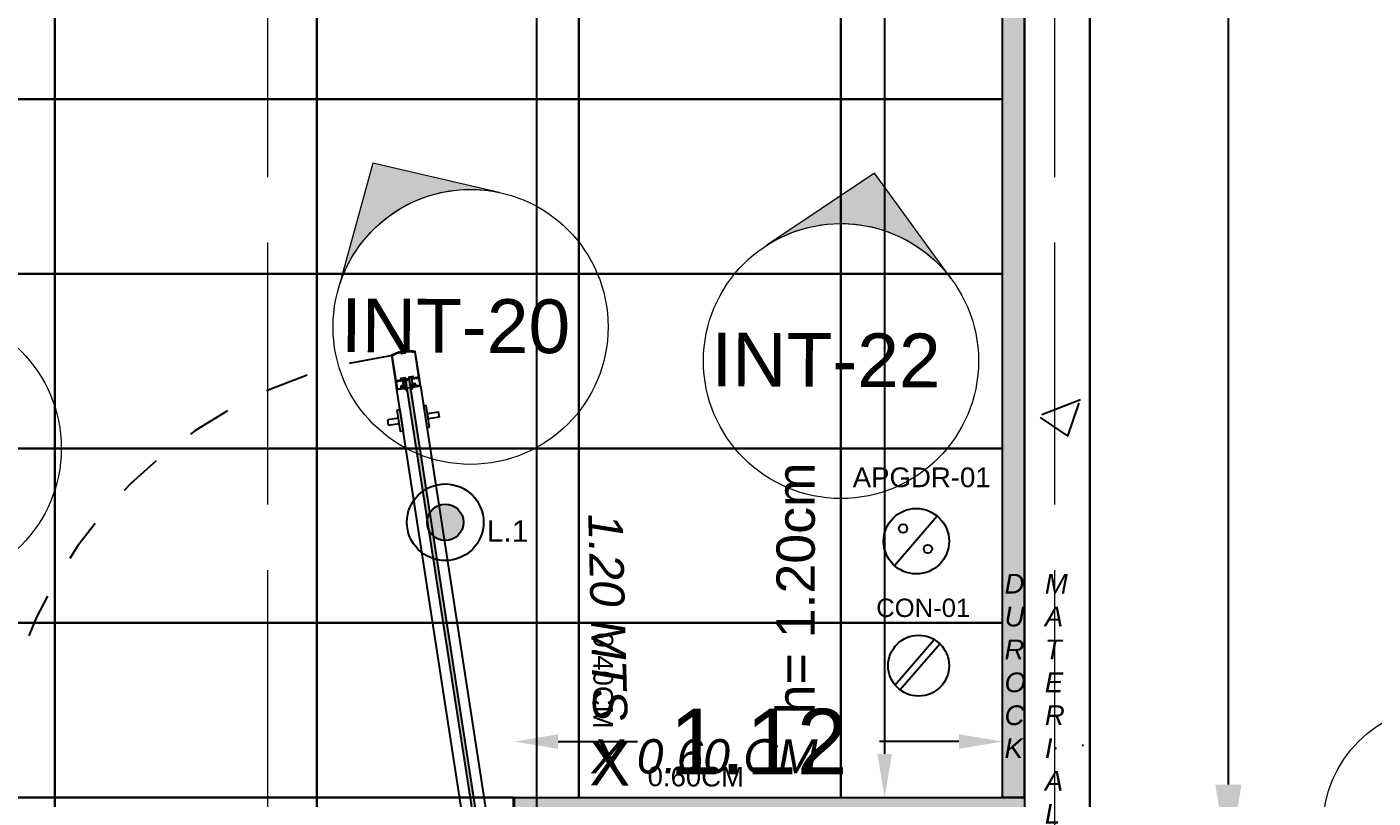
# Model space of a CAD drawing. Header units: millimetres. Extents: x 0 to 21977, y 2 to 7635.
# Drawn here: x 10970.077 to 10973.159, y 3810.814 to 3812.58 of the extents above; entities that cross this region are included whole.
import ezdxf

# ---------------------------------------------------------------- set-up
doc = ezdxf.new("R2010")
doc.units = ezdxf.units.MM
doc.linetypes.add('ACAD_ISO02W100', pattern=[15, 12, -3])
doc.linetypes.add('X_PP NEW$0$HIDDEN2', pattern=[0.1875, 0.125, -0.0625])
for name, color, linetype, lineweight in [('CONTACTOS', 161, 'Continuous', 18), ('COTAS', 161, 'ACAD_ISO02W100', 20), ('IMAGENES 2', 150, 'Continuous', 18), ('LUMINARIAS', 151, 'Continuous', 18), ('MURO DUROCK', 161, 'Continuous', 25), ('PLAFON', 151, 'Continuous', 25)]:
    doc.layers.add(name, color=color, linetype=linetype, lineweight=lineweight)
for name, color, linetype in [('CORTE', 254, 'Continuous'), ('MEDIDAS.', 144, 'Continuous'), ('MUROS - ARQ.', 151, 'Continuous'), ('MUROS ACABADOS', 142, 'Continuous'), ('PISO PATIO PUBLICO', 142, 'Continuous'), ('PUERTAS', 170, 'Continuous')]:
    doc.layers.add(name, color=color, linetype=linetype)
doc.styles.get("Standard").update_dxf_attribs({"font": 'arial.ttf'})
doc.dimstyles.get("Standard").update_dxf_attribs({"dimtxt": 0.15, "dimasz": 0.18, "dimexe": 0.18, "dimexo": 0.0625, "dimgap": 0.09, "dimtad": 0, "dimtih": 1, "dimtoh": 1, "dimzin": 0, "dimdsep": 46, "dimtxsty": 'Standard', "dimblk2": 'ARCHTICK', "dimcen": 0.09, "dimadec": 0, "dimazin": 0, "dimtfac": 1, "dimtofl": 0, "dimtmove": 0, "dimatfit": 3, "dimfxl": 1, "dimtolj": 1, "dimtzin": 0, "dimarcsym": 0})

# ---------------------------------------------------------------- blocks, each defined once
blk = doc.blocks.new('PISO AZUL')
at = {"layer": 'PISO PATIO PUBLICO', "color": 152}
for points in [[(10969.5404037245, 3812.415240046472), (10970.1404037245, 3812.415240046472), (10970.1404037245, 3812.815240046471), (10969.5404037245, 3812.815240046471)], [(10970.1404037245, 3812.415240046472), (10970.7404037245, 3812.415240046472), (10970.7404037245, 3812.815240046471), (10970.1404037245, 3812.815240046471)], [(10970.7404037245, 3812.415240046472), (10971.3404037245, 3812.415240046472), (10971.3404037245, 3812.815240046471), (10970.7404037245, 3812.815240046471)], [(10971.3404037245, 3812.415240046472), (10971.9404037245, 3812.415240046472), (10971.9404037245, 3812.815240046471), (10971.3404037245, 3812.815240046471)], [(10971.9404037245, 3812.415240046472), (10972.3104037245, 3812.415240046472), (10972.3104037245, 3812.815240046471), (10971.9404037245, 3812.815240046471)], [(10969.5404037245, 3812.015240046472), (10970.1404037245, 3812.015240046472), (10970.1404037245, 3812.415240046472), (10969.5404037245, 3812.415240046472)], [(10970.1404037245, 3812.015240046472), (10970.7404037245, 3812.015240046472), (10970.7404037245, 3812.415240046472), (10970.1404037245, 3812.415240046472)], [(10970.7404037245, 3812.015240046472), (10971.3404037245, 3812.015240046472), (10971.3404037245, 3812.415240046472), (10970.7404037245, 3812.415240046472)], [(10971.3404037245, 3812.015240046472), (10971.9404037245, 3812.015240046472), (10971.9404037245, 3812.415240046472), (10971.3404037245, 3812.415240046472)], [(10971.9404037245, 3812.015240046472), (10972.3104037245, 3812.015240046472), (10972.3104037245, 3812.415240046472), (10971.9404037245, 3812.415240046472)], [(10969.5404037245, 3811.615240046473), (10970.1404037245, 3811.615240046473), (10970.1404037245, 3812.015240046472), (10969.5404037245, 3812.015240046472)], [(10970.1404037245, 3811.615240046473), (10970.7404037245, 3811.615240046473), (10970.7404037245, 3812.015240046472), (10970.1404037245, 3812.015240046472)], [(10970.7404037245, 3811.615240046473), (10971.3404037245, 3811.615240046473), (10971.3404037245, 3812.015240046472), (10970.7404037245, 3812.015240046472)], [(10971.3404037245, 3811.615240046473), (10971.9404037245, 3811.615240046473), (10971.9404037245, 3812.015240046472), (10971.3404037245, 3812.015240046472)], [(10971.9404037245, 3811.615240046473), (10972.3104037245, 3811.615240046473), (10972.3104037245, 3812.015240046472), (10971.9404037245, 3812.015240046472)], [(10969.5404037245, 3811.215240046473), (10970.1404037245, 3811.215240046473), (10970.1404037245, 3811.615240046473), (10969.5404037245, 3811.615240046473)], [(10970.1404037245, 3811.215240046473), (10970.7404037245, 3811.215240046473), (10970.7404037245, 3811.615240046473), (10970.1404037245, 3811.615240046473)], [(10970.7404037245, 3811.215240046473), (10971.3404037245, 3811.215240046473), (10971.3404037245, 3811.615240046473), (10970.7404037245, 3811.615240046473)], [(10971.3404037245, 3811.215240046473), (10971.9404037245, 3811.215240046473), (10971.9404037245, 3811.615240046473), (10971.3404037245, 3811.615240046473)], [(10971.9404037245, 3811.215240046473), (10972.3104037245, 3811.215240046473), (10972.3104037245, 3811.615240046473), (10971.9404037245, 3811.615240046473)], [(10969.5404037245, 3810.815240046473), (10970.1404037245, 3810.815240046473), (10970.1404037245, 3811.215240046473), (10969.5404037245, 3811.215240046473)], [(10970.1404037245, 3810.815240046473), (10970.7404037245, 3810.815240046473), (10970.7404037245, 3811.215240046473), (10970.1404037245, 3811.215240046473)], [(10970.7404037245, 3810.815240046473), (10971.3404037245, 3810.815240046473), (10971.3404037245, 3811.215240046473), (10970.7404037245, 3811.215240046473)], [(10971.3404037245, 3810.815240046473), (10971.9404037245, 3810.815240046473), (10971.9404037245, 3811.215240046473), (10971.3404037245, 3811.215240046473)], [(10971.9404037245, 3810.815240046473), (10972.3104037245, 3810.815240046473), (10972.3104037245, 3811.215240046473), (10971.9404037245, 3811.215240046473)], [(10969.5404037245, 3810.665240046474), (10970.1404037245, 3810.665240046474), (10970.1404037245, 3810.815240046473), (10969.5404037245, 3810.815240046473)], [(10970.1404037245, 3810.665240046474), (10970.7404037245, 3810.665240046474), (10970.7404037245, 3810.815240046473), (10970.1404037245, 3810.815240046473)], [(10970.7404037245, 3810.665240046474), (10971.1904037245, 3810.665240046474), (10971.1904037245, 3810.815240046473), (10970.7404037245, 3810.815240046473)]]:
    blk.add_lwpolyline(points, close=True, dxfattribs=at)
at = {"layer": 'PISO PATIO PUBLICO', "color": 7, "attachment_point": 1}
for s, insert, char_height, rotation in [('0.40CM', (10971.41915254176, 3811.193600245468), 0.04506130324082309, 269.7118928762892), ('X', (10971.36493033232, 3810.943152474655), 0.1, 359.71189287628926), ('0.60CM', (10971.49787628594, 3810.886555533767), 0.0451, 359.71189287628926)]:
    blk.add_mtext_dynamic_manual_height_columns(s, width=0.9235994632417519, gutter_width=12.5, heights=[0], dxfattribs=dict(at, insert=insert, char_height=char_height, rotation=rotation))
blk = doc.blocks.new('PLAFON AZUL')
at = {"layer": 'PLAFON', "color": 186}
for points in [[(10969.5404037245, 3813.215240046471), (10969.5404037245, 3812.015240046472), (10970.1404037245, 3812.015240046472), (10970.1404037245, 3813.215240046471)], [(10970.1404037245, 3813.215240046471), (10970.1404037245, 3812.015240046472), (10970.7404037245, 3812.015240046472), (10970.7404037245, 3813.215240046471)], [(10970.7404037245, 3813.215240046471), (10970.7404037245, 3812.015240046472), (10971.3404037245, 3812.015240046472), (10971.3404037245, 3813.215240046471)], [(10971.3404037245, 3813.215240046471), (10971.3404037245, 3812.015240046472), (10971.9404037245, 3812.015240046472), (10971.9404037245, 3813.215240046471)], [(10971.9404037245, 3813.215240046471), (10971.9404037245, 3812.015240046472), (10972.3104037245, 3812.015240046472), (10972.3104037245, 3813.215240046471)], [(10969.5404037245, 3812.015240046472), (10969.5404037245, 3810.815240046473), (10970.1404037245, 3810.815240046473), (10970.1404037245, 3812.015240046472)], [(10970.1404037245, 3812.015240046472), (10970.1404037245, 3810.815240046473), (10970.7404037245, 3810.815240046473), (10970.7404037245, 3812.015240046472)], [(10970.7404037245, 3812.015240046472), (10970.7404037245, 3810.815240046473), (10971.3404037245, 3810.815240046473), (10971.3404037245, 3812.015240046472)], [(10971.3404037245, 3812.015240046472), (10971.3404037245, 3810.815240046473), (10971.9404037245, 3810.815240046473), (10971.9404037245, 3812.015240046472)], [(10971.9404037245, 3812.015240046472), (10971.9404037245, 3810.815240046473), (10972.3104037245, 3810.815240046473), (10972.3104037245, 3812.015240046472)]]:
    blk.add_lwpolyline(points, close=True, dxfattribs=at)
at = {"layer": 'PLAFON', "color": 7, "insert": (10971.44003955359, 3811.467072492978), "char_height": 0.07848615468126044, "attachment_point": 1, "rotation": 271.4345887252241}
blk.add_mtext_dynamic_manual_height_columns('{\\fArial|b0|i1|c0|p34;1.20 MTS}', width=3.702998878402042, gutter_width=12.5, heights=[0], dxfattribs=at)
at = {"layer": 'PLAFON', "color": 7, "insert": (10971.36928874765, 3810.949146829292), "char_height": 0.07848615468126045, "attachment_point": 1}
blk.add_mtext_dynamic_manual_height_columns('{\\fArial|b0|i1|c0|p34;X 0.60 CM }', width=3.702998878402042, gutter_width=12.5, heights=[0], dxfattribs=at)
blk = doc.blocks.new('*D121')
at = {"layer": 'Defpoints', "color": 0, "transparency": 16777216}
for p in [(10972.04046214015, 3818.345240046473), (10972.04046214015, 3818.345240046473), (10972.04046214015, 3810.815240046473)]:
    blk.add_point(p, dxfattribs=at)
at = {"layer": 'MEDIDAS.', "color": 0, "lineweight": -2, "transparency": 16777216}
for p, q in [((10972.04046214015, 3818.245240046474), (10972.04046214015, 3814.746877154249)), ((10972.04046214015, 3810.915240046473), (10972.04046214015, 3814.413602938697))]:
    blk.add_line(p, q, dxfattribs=at)
at = {"layer": 'MEDIDAS.', "color": 0, "transparency": 16777216}
for points in [[(10972.02379547349, 3818.245240046474), (10972.05712880682, 3818.245240046474), (10972.04046214015, 3818.345240046473)], [(10972.02379547349, 3810.915240046473), (10972.05712880682, 3810.915240046473), (10972.04046214015, 3810.815240046473)]]:
    blk.add_solid(points, dxfattribs=at)
at = {"layer": 'MEDIDAS.', "color": 0, "transparency": 16777216, "insert": (10972.04046214015, 3814.580240046475), "char_height": 0.15, "attachment_point": 5}
blk.add_mtext('\\A1;7.53', dxfattribs=at)
blk = doc.blocks.new('_ArchTick')
at = {"color": 0, "linetype": 'ByBlock', "const_width": 0.15}
blk.add_lwpolyline([(-0.5, -0.5), (0.5, 0.5)], dxfattribs=at)
blk = doc.blocks.new('*D122')
at = {"layer": 'Defpoints', "color": 0, "transparency": 16777216}
for p in [(10971.19280422416, 3810.943703160414), (10971.19280422416, 3810.943703160414), (10972.31030422416, 3810.943703160414)]:
    blk.add_point(p, dxfattribs=at)
at = {"layer": 'MEDIDAS.', "color": 0, "lineweight": -2, "transparency": 16777216}
for p, q in [((10971.29280422416, 3810.943703160414), (10971.47456582034, 3810.943703160414)), ((10972.21030422416, 3810.943703160414), (10972.02854262798, 3810.943703160414))]:
    blk.add_line(p, q, dxfattribs=at)
at = {"layer": 'MEDIDAS.', "color": 0, "transparency": 16777216}
for points in [[(10971.29280422416, 3810.960369827081), (10971.29280422416, 3810.927036493747), (10971.19280422416, 3810.943703160414)], [(10972.21030422416, 3810.960369827081), (10972.21030422416, 3810.927036493747), (10972.31030422416, 3810.943703160414)]]:
    blk.add_solid(points, dxfattribs=at)
at = {"layer": 'MEDIDAS.', "color": 0, "transparency": 16777216, "insert": (10971.75155422416, 3810.943703160414), "char_height": 0.15, "attachment_point": 5}
blk.add_mtext('\\A1;1.12', dxfattribs=at)
blk = doc.blocks.new('*D133')
at = {"layer": 'Defpoints', "color": 0, "transparency": 16777216}
for p in [(10972.82745836629, 3820.765240046474), (10972.82745836629, 3810.665240046473), (10972.82745836629, 3810.665240046473)]:
    blk.add_point(p, dxfattribs=at)
at = {"layer": 'MEDIDAS.', "color": 0, "lineweight": -2, "transparency": 16777216}
for p, q in [((10972.82745836629, 3820.585240046474), (10972.82745836629, 3815.881825994632)), ((10972.82745836629, 3810.845240046473), (10972.82745836629, 3815.548654098315))]:
    blk.add_line(p, q, dxfattribs=at)
at = {"layer": 'MEDIDAS.', "color": 0, "transparency": 16777216}
for points in [[(10972.79745836629, 3820.585240046474), (10972.85745836629, 3820.585240046474), (10972.82745836629, 3820.765240046474)], [(10972.79745836629, 3810.845240046473), (10972.85745836629, 3810.845240046473), (10972.82745836629, 3810.665240046473)]]:
    blk.add_solid(points, dxfattribs=at)
at = {"layer": 'MEDIDAS.', "color": 0, "transparency": 16777216, "insert": (10972.82745836629, 3815.715240046475), "char_height": 0.15, "attachment_point": 5}
blk.add_mtext('\\A1;10.10', dxfattribs=at)

msp = doc.modelspace()

# ---------------------------------------------------------------- hatches: boundary and pattern name
at = {"layer": 'IMAGENES 2'}
h = msp.add_hatch(color=256, dxfattribs=at)
h.dxf.hatch_style = 1
edge = h.paths.add_edge_path()
edge.add_line((10971.15772100438, 3812.201452859714), (10970.86832164236, 3812.268704528793))
edge.add_line((10970.86832164236, 3812.268704528793), (10970.79012385265, 3811.982069074922))
edge.add_arc((10971.09228466395, 3811.893434456273), 0.3148924443475578, 78.0062278427468, 163.651692150285, ccw=False)
h = msp.add_hatch(color=256, dxfattribs=at)
h.dxf.hatch_style = 1
edge = h.paths.add_edge_path()
edge.add_line((10972.1917436725, 3812.004938444069), (10972.01729528065, 3812.245443197275))
edge.add_line((10972.01729528065, 3812.245443197275), (10971.77033662599, 3812.080257844953))
edge.add_arc((10971.94040372451, 3811.815240046473), 0.3148924443484862, 37.04361787682842, 122.68908218430349, ccw=False)
at = {"layer": 'LUMINARIAS', "lineweight": -3}
h = msp.add_hatch(color=256, dxfattribs=at)
h.dxf.hatch_style = 1
edge = h.paths.add_edge_path()
edge.add_arc((10971.03437859281, 3811.445889777171), 0.04162832914869578, 0, 360)
at = {"layer": 'MURO DUROCK', "true_color": 0x0a85ff}
h = msp.add_hatch(color=150, dxfattribs=at)
h.dxf.hatch_style = 1
h.paths.add_polyline_path([(10972.36020472382, 3818.345240046473), (10972.36030422416, 3810.815240046473), (10972.31030422416, 3810.815240046473), (10972.31020472382, 3818.345240046473)])
at = {"layer": 'MUROS ACABADOS'}
h = msp.add_hatch(dxfattribs=at)
h.set_pattern_fill('AR-CONC', color=250, scale=0.005)
h.set_pattern_definition([(49.99999999999999, (0, 0), (0.91092334498002, -0.07969542769451543), [0.09525, -1.04775]), (355, (0, 0), (-0.1762171071248467, 0.9552842261951757), [0.0762, -0.83820292085]), (100.4514447, (0.075910035, -0.0066412675), (0.7347062354517664, 0.8755887595609755), [0.080950044, -0.8904512229999999]), (46.18420000000002, (0, 0.254), (1.35539520446065, -0.2102116396636357), [0.142875, -1.571625]), (96.63555760999996, (0.1129495, 0.2364825), (1.187020670257515, 1.237130622988608), [0.1214251157, -1.3356780408]), (351.1841511700001, (0, 0.254), (1.187020670324885, 1.237130622927663), [0.11429983535, -1.2572986596]), (21, (0.127, 0.1905), (0.7580719563456624, -0.5113259909354381), [0.09525, -1.04775]), (326.0000000000001, (0.127, 0.1905), (0.3090101417382354, 0.9209398306115963), [0.0762, -0.8382]), (71.45144499999999, (0.190172663, 0.1478895005), (1.067082096393581, 0.4096138444295262), [0.08095004400000001, -0.8904496879999999]), (37.50000000000001, (0, 0), (0.01544301625295908, 0.4227751943657655), [0, -0.82804, 0, -0.8509000000000001, 0, -0.8413750000000001]), (7.499999999999999, (0, 0), (0.3340983125515287, 0.5009028740905975), [0, -0.48514, 0, -0.80899, 0, -0.320675]), (327.5, (-0.28321, 0), (0.677952975834357, -0.02864371996336722), [0, -0.3175, 0, -0.9906, 0, -1.31445]), (317.5, (-0.41021, 0), (0.7406459069300902, 0.1271324551666652), [0, -0.41275, 0, -0.65786, 0, -0.93345])])
h.paths.add_polyline_path([(10972.36030422416, 3810.665240046473), (10972.51030422416, 3810.665240046473), (10972.51030422416, 3820.765240046474), (10967.54030422416, 3820.765240046474), (10967.54030422416, 3810.665240046473), (10967.69030422416, 3810.665240046473), (10967.69030422416, 3820.615240046473), (10970.55030422416, 3820.615240046473), (10970.55030422416, 3818.915240046474), (10970.70030422416, 3818.915240046474), (10970.70030422416, 3820.615240046473), (10972.36030422416, 3820.615240046473), (10972.36030422416, 3819.065240046474), (10971.60030422416, 3819.065240046474), (10971.60030422416, 3818.915240046474), (10972.36030422416, 3818.915240046474)])
h = msp.add_hatch(color=253, dxfattribs=at)
h.dxf.hatch_style = 1
h.paths.add_polyline_path([(10970.97669844339, 3815.581022545257), (10973.30669844339, 3815.581022545258)], flags=0)
edge = h.paths.add_edge_path(flags=17)
edge.add_line((10970.97669844339, 3815.581022545257), (10973.30669844339, 3815.581022545258))
edge.add_line((10970.97669844339, 3815.581022545258), (10970.97669844339, 3813.005057409418))
edge.add_line((10970.97669844339, 3813.005057409418), (10973.30669844339, 3813.005057409418))
edge.add_line((10973.30669844339, 3813.005057409418), (10973.30669844339, 3814.305057409417))
edge.add_line((10973.30669844339, 3814.305057409417), (10973.38669844339, 3814.305057409418))
edge.add_line((10973.38669844339, 3814.305057409418), (10973.38669844339, 3814.275057409418))
edge.add_line((10973.38669844339, 3814.275057409418), (10973.40669844339, 3814.275057409418))
edge.add_line((10973.40669844339, 3814.275057409418), (10973.40669844339, 3812.905057409418))
edge.add_line((10973.40669844339, 3812.905057409418), (10970.97669844339, 3812.905057409417))
edge.add_line((10970.97669844339, 3812.905057409417), (10970.97669844339, 3812.851022545258))
edge.add_line((10970.97669844339, 3812.851022545258), (10970.97669844339, 3812.751022545258))
edge.add_line((10970.97669844339, 3812.751022545258), (10970.73669844339, 3812.751022545258))
edge.add_line((10970.73669844339, 3812.751022545258), (10970.73669844339, 3802.651022545258))
edge.add_line((10970.73669844339, 3802.651022545258), (10971.24669844339, 3802.651022545258))
edge.add_line((10971.24669844339, 3802.651022545258), (10971.24669844339, 3802.551022545259))
edge.add_line((10971.24669844339, 3802.551022545259), (10970.63669844339, 3802.551022545259))
edge.add_line((10970.63669844339, 3802.551022545259), (10970.63669844339, 3812.851022545258))
edge.add_line((10970.63669844339, 3812.851022545258), (10970.87669844339, 3812.851022545258))
edge.add_line((10970.87669844339, 3812.851022545258), (10970.87669844339, 3815.581022545257))
edge.add_line((10970.87669844339, 3815.581022545257), (10968.50669844339, 3815.581022545258))
edge.add_line((10968.50669844339, 3815.581022545258), (10968.50669844339, 3814.981022545257))
edge.add_line((10968.50669844339, 3814.981022545257), (10967.33669844339, 3814.981022545259))
edge.add_line((10967.33669844339, 3814.981022545259), (10967.33669844339, 3818.621022545258))
edge.add_line((10967.33669844339, 3818.621022545258), (10967.73669844339, 3818.621022545258))
edge.add_line((10967.73669844339, 3818.621022545258), (10967.73669844339, 3818.521022545257))
edge.add_line((10967.73669844339, 3818.521022545257), (10967.43669844339, 3818.521022545258))
edge.add_line((10967.43669844339, 3818.521022545258), (10967.43669844339, 3815.681022545258))
edge.add_line((10967.43669844339, 3815.681022545258), (10967.45669844339, 3815.681022545258))
edge.add_line((10967.45669844339, 3815.681022545258), (10967.45669844339, 3815.081022545258))
edge.add_line((10967.45669844339, 3815.081022545258), (10968.40669844339, 3815.081022545258))
edge.add_line((10968.40669844339, 3815.081022545258), (10968.40669844339, 3815.681022545258))
edge.add_line((10968.40669844339, 3815.681022545258), (10973.40669844339, 3815.681022545258))
edge.add_line((10973.40669844339, 3815.681022545258), (10973.40669844338, 3816.281022545258))
edge.add_line((10973.40669844338, 3816.281022545258), (10974.60669844339, 3816.281022545258))
edge.add_line((10974.60669844339, 3816.281022545258), (10974.60669844339, 3815.681022545259))
edge.add_line((10974.60669844339, 3815.681022545259), (10977.12669844339, 3815.681022545257))
edge.add_line((10977.12669844339, 3815.681022545257), (10977.12669844339, 3815.096022545259))
edge.add_line((10977.12669844339, 3815.096022545259), (10977.04169844339, 3815.096022545259))
edge.add_line((10977.04169844339, 3815.096022545259), (10977.04169844339, 3815.131022545258))
edge.add_line((10977.04169844339, 3815.131022545258), (10977.02669844339, 3815.131022545258))
edge.add_line((10977.02669844339, 3815.131022545258), (10977.02669844339, 3815.581022545258))
edge.add_line((10977.02669844339, 3815.581022545258), (10974.50669844339, 3815.581022545258))
edge.add_line((10974.50669844339, 3815.581022545258), (10974.50669844339, 3816.181022545258))
edge.add_line((10974.50669844339, 3816.181022545258), (10973.50669844339, 3816.181022545258))
edge.add_line((10973.50669844339, 3816.181022545258), (10973.50669844339, 3815.031022545258))
edge.add_line((10973.50669844339, 3815.031022545258), (10973.40669844339, 3815.031022545258))
edge.add_line((10973.40669844339, 3815.031022545258), (10973.38669844339, 3815.031022545258))
edge.add_line((10973.38669844339, 3815.031022545258), (10973.38669844339, 3815.001022545258))
edge.add_line((10973.38669844339, 3815.001022545258), (10973.30669844339, 3815.001022545257))
edge.add_line((10973.30669844339, 3815.001022545257), (10973.30669844339, 3815.031022545258))
edge.add_line((10973.30669844339, 3815.031022545258), (10973.30669844339, 3815.581022545258))
edge = h.paths.add_edge_path()
edge.add_line((10971.24669844339, 3802.551022545259), (10971.34669844339, 3802.551022545259))
edge.add_line((10971.24669844339, 3801.471022545259), (10971.24669844339, 3802.551022545259))
edge.add_line((10971.24669844339, 3801.471022545259), (10970.64669844339, 3801.471022545259))
edge.add_line((10970.64669844339, 3801.471022545259), (10970.64669844339, 3798.491022545258))
edge.add_line((10970.64669844339, 3798.491022545258), (10971.38099373292, 3798.491022545258))
edge.add_line((10971.38099373292, 3798.491022545258), (10971.06288708056, 3796.039019220637))
edge.add_line((10971.06288708056, 3796.039019220637), (10973.37669844339, 3796.039019220637))
edge.add_line((10973.37669844339, 3796.039019220637), (10973.37669844339, 3796.939019220637))
edge.add_line((10973.37669844339, 3796.939019220637), (10973.27669844339, 3796.939019220637))
edge.add_line((10973.27669844339, 3796.939019220637), (10973.27669844339, 3796.139019220637))
edge.add_line((10973.27669844339, 3796.139019220637), (10971.17669844339, 3796.139019220637))
edge.add_line((10971.17669844339, 3796.139019220637), (10971.49396706983, 3798.631022545259))
edge.add_line((10971.49396706983, 3798.631022545259), (10971.39396706983, 3798.631022545259))
edge.add_line((10971.39396706983, 3798.631022545259), (10971.39396706983, 3798.591022545259))
edge.add_line((10971.39396706983, 3798.591022545259), (10970.74669844339, 3798.591022545259))
edge.add_line((10970.74669844339, 3798.591022545259), (10970.74669844339, 3801.371022545259))
edge.add_line((10970.74669844339, 3801.371022545259), (10971.34669844339, 3801.371022545259))
edge.add_line((10971.34669844339, 3801.371022545259), (10971.34669844339, 3802.551022545259))
edge = h.paths.add_edge_path(flags=17)
edge.add_line((10973.30669844339, 3815.581022545258), (10970.97669844339, 3815.581022545258))
edge.add_line((10973.30669844339, 3815.031022545258), (10973.30669844339, 3815.581022545258))
edge.add_line((10973.30669844339, 3815.001022545257), (10973.30669844339, 3815.031022545258))
edge.add_line((10973.38669844339, 3815.001022545258), (10973.30669844339, 3815.001022545257))
edge.add_line((10973.38669844339, 3815.031022545258), (10973.38669844339, 3815.001022545258))
edge.add_line((10973.40669844339, 3815.031022545258), (10973.38669844339, 3815.031022545258))
edge.add_line((10973.50669844339, 3815.031022545258), (10973.40669844339, 3815.031022545258))
edge.add_line((10973.50669844339, 3816.181022545258), (10973.50669844339, 3815.031022545258))
edge.add_line((10974.50669844339, 3816.181022545258), (10973.50669844339, 3816.181022545258))
edge.add_line((10974.50669844339, 3815.581022545258), (10974.50669844339, 3816.181022545258))
edge.add_line((10977.02669844339, 3815.581022545258), (10974.50669844339, 3815.581022545258))
edge.add_line((10977.02669844339, 3815.131022545258), (10977.02669844339, 3815.581022545258))
edge.add_line((10977.04169844339, 3815.131022545258), (10977.02669844339, 3815.131022545258))
edge.add_line((10977.04169844339, 3815.096022545259), (10977.04169844339, 3815.131022545258))
edge.add_line((10977.12669844339, 3815.096022545259), (10977.04169844339, 3815.096022545259))
edge.add_line((10977.12669844339, 3815.681022545257), (10977.12669844339, 3815.096022545259))
edge.add_line((10974.60669844339, 3815.681022545259), (10977.12669844339, 3815.681022545257))
edge.add_line((10974.60669844339, 3816.281022545258), (10974.60669844339, 3815.681022545259))
edge.add_line((10973.40669844338, 3816.281022545258), (10974.60669844339, 3816.281022545258))
edge.add_line((10973.40669844339, 3815.681022545258), (10973.40669844338, 3816.281022545258))
edge.add_line((10968.40669844339, 3815.681022545258), (10973.40669844339, 3815.681022545258))
edge.add_line((10968.40669844339, 3815.081022545258), (10968.40669844339, 3815.681022545258))
edge.add_line((10967.45669844339, 3815.081022545258), (10968.40669844339, 3815.081022545258))
edge.add_line((10967.45669844339, 3815.681022545258), (10967.45669844339, 3815.081022545258))
edge.add_line((10967.43669844339, 3815.681022545258), (10967.45669844339, 3815.681022545258))
edge.add_line((10967.43669844339, 3818.521022545258), (10967.43669844339, 3815.681022545258))
edge.add_line((10967.73669844339, 3818.521022545257), (10967.43669844339, 3818.521022545258))
edge.add_line((10967.73669844339, 3818.621022545258), (10967.73669844339, 3818.521022545257))
edge.add_line((10967.33669844339, 3818.621022545258), (10967.73669844339, 3818.621022545258))
edge.add_line((10967.33669844339, 3814.981022545259), (10967.33669844339, 3818.621022545258))
edge.add_line((10968.50669844339, 3814.981022545257), (10967.33669844339, 3814.981022545259))
edge.add_line((10968.50669844339, 3815.581022545258), (10968.50669844339, 3814.981022545257))
edge.add_line((10970.87669844339, 3815.581022545257), (10968.50669844339, 3815.581022545258))
edge.add_line((10970.87669844339, 3812.851022545258), (10970.87669844339, 3815.581022545257))
edge.add_line((10970.63669844339, 3812.851022545258), (10970.87669844339, 3812.851022545258))
edge.add_line((10970.63669844339, 3802.551022545259), (10970.63669844339, 3812.851022545258))
edge.add_line((10971.24669844339, 3802.551022545259), (10970.63669844339, 3802.551022545259))
edge.add_line((10971.24669844339, 3802.651022545258), (10971.24669844339, 3802.551022545259))
edge.add_line((10970.73669844339, 3802.651022545258), (10971.24669844339, 3802.651022545258))
edge.add_line((10970.73669844339, 3812.751022545258), (10970.73669844339, 3802.651022545258))
edge.add_line((10970.97669844339, 3812.751022545258), (10970.73669844339, 3812.751022545258))
edge.add_line((10970.97669844339, 3812.851022545258), (10970.97669844339, 3812.751022545258))
edge.add_line((10970.97669844339, 3812.905057409417), (10970.97669844339, 3812.851022545258))
edge.add_line((10973.40669844339, 3812.905057409418), (10970.97669844339, 3812.905057409417))
edge.add_line((10973.40669844339, 3814.275057409418), (10973.40669844339, 3812.905057409418))
edge.add_line((10973.38669844339, 3814.275057409418), (10973.40669844339, 3814.275057409418))
edge.add_line((10973.38669844339, 3814.305057409418), (10973.38669844339, 3814.275057409418))
edge.add_line((10973.30669844339, 3814.305057409417), (10973.38669844339, 3814.305057409418))
edge.add_line((10973.30669844339, 3813.005057409418), (10973.30669844339, 3814.305057409417))
edge.add_line((10970.97669844339, 3813.005057409418), (10973.30669844339, 3813.005057409418))
edge.add_line((10970.97669844339, 3815.581022545258), (10970.97669844339, 3813.005057409418))
h = msp.add_hatch(color=253, dxfattribs=at)
h.dxf.hatch_style = 1
h.paths.add_polyline_path([(10970.97669844339, 3815.581022545257), (10973.30669844339, 3815.581022545258)], flags=0)
edge = h.paths.add_edge_path(flags=17)
edge.add_line((10970.97669844339, 3815.581022545257), (10973.30669844339, 3815.581022545258))
edge.add_line((10970.97669844339, 3815.581022545258), (10970.97669844339, 3813.005057409418))
edge.add_line((10970.97669844339, 3813.005057409418), (10973.30669844339, 3813.005057409418))
edge.add_line((10973.30669844339, 3813.005057409418), (10973.30669844339, 3814.305057409417))
edge.add_line((10973.30669844339, 3814.305057409417), (10973.38669844339, 3814.305057409418))
edge.add_line((10973.38669844339, 3814.305057409418), (10973.38669844339, 3814.275057409418))
edge.add_line((10973.38669844339, 3814.275057409418), (10973.40669844339, 3814.275057409418))
edge.add_line((10973.40669844339, 3814.275057409418), (10973.40669844339, 3812.905057409418))
edge.add_line((10973.40669844339, 3812.905057409418), (10970.97669844339, 3812.905057409417))
edge.add_line((10970.97669844339, 3812.905057409417), (10970.97669844339, 3812.851022545258))
edge.add_line((10970.97669844339, 3812.851022545258), (10970.97669844339, 3812.751022545258))
edge.add_line((10970.97669844339, 3812.751022545258), (10970.73669844339, 3812.751022545258))
edge.add_line((10970.73669844339, 3812.751022545258), (10970.73669844339, 3802.651022545258))
edge.add_line((10970.73669844339, 3802.651022545258), (10971.24669844339, 3802.651022545258))
edge.add_line((10971.24669844339, 3802.651022545258), (10971.24669844339, 3802.551022545259))
edge.add_line((10971.24669844339, 3802.551022545259), (10970.63669844339, 3802.551022545259))
edge.add_line((10970.63669844339, 3802.551022545259), (10970.63669844339, 3812.851022545258))
edge.add_line((10970.63669844339, 3812.851022545258), (10970.87669844339, 3812.851022545258))
edge.add_line((10970.87669844339, 3812.851022545258), (10970.87669844339, 3815.581022545257))
edge.add_line((10970.87669844339, 3815.581022545257), (10968.50669844339, 3815.581022545258))
edge.add_line((10968.50669844339, 3815.581022545258), (10968.50669844339, 3814.981022545257))
edge.add_line((10968.50669844339, 3814.981022545257), (10967.33669844339, 3814.981022545259))
edge.add_line((10967.33669844339, 3814.981022545259), (10967.33669844339, 3818.621022545258))
edge.add_line((10967.33669844339, 3818.621022545258), (10967.73669844339, 3818.621022545258))
edge.add_line((10967.73669844339, 3818.621022545258), (10967.73669844339, 3818.521022545257))
edge.add_line((10967.73669844339, 3818.521022545257), (10967.43669844339, 3818.521022545258))
edge.add_line((10967.43669844339, 3818.521022545258), (10967.43669844339, 3815.681022545258))
edge.add_line((10967.43669844339, 3815.681022545258), (10967.45669844339, 3815.681022545258))
edge.add_line((10967.45669844339, 3815.681022545258), (10967.45669844339, 3815.081022545258))
edge.add_line((10967.45669844339, 3815.081022545258), (10968.40669844339, 3815.081022545258))
edge.add_line((10968.40669844339, 3815.081022545258), (10968.40669844339, 3815.681022545258))
edge.add_line((10968.40669844339, 3815.681022545258), (10973.40669844339, 3815.681022545258))
edge.add_line((10973.40669844339, 3815.681022545258), (10973.40669844338, 3816.281022545258))
edge.add_line((10973.40669844338, 3816.281022545258), (10974.60669844339, 3816.281022545258))
edge.add_line((10974.60669844339, 3816.281022545258), (10974.60669844339, 3815.681022545259))
edge.add_line((10974.60669844339, 3815.681022545259), (10977.12669844339, 3815.681022545257))
edge.add_line((10977.12669844339, 3815.681022545257), (10977.12669844339, 3815.096022545259))
edge.add_line((10977.12669844339, 3815.096022545259), (10977.04169844339, 3815.096022545259))
edge.add_line((10977.04169844339, 3815.096022545259), (10977.04169844339, 3815.131022545258))
edge.add_line((10977.04169844339, 3815.131022545258), (10977.02669844339, 3815.131022545258))
edge.add_line((10977.02669844339, 3815.131022545258), (10977.02669844339, 3815.581022545258))
edge.add_line((10977.02669844339, 3815.581022545258), (10974.50669844339, 3815.581022545258))
edge.add_line((10974.50669844339, 3815.581022545258), (10974.50669844339, 3816.181022545258))
edge.add_line((10974.50669844339, 3816.181022545258), (10973.50669844339, 3816.181022545258))
edge.add_line((10973.50669844339, 3816.181022545258), (10973.50669844339, 3815.031022545258))
edge.add_line((10973.50669844339, 3815.031022545258), (10973.40669844339, 3815.031022545258))
edge.add_line((10973.40669844339, 3815.031022545258), (10973.38669844339, 3815.031022545258))
edge.add_line((10973.38669844339, 3815.031022545258), (10973.38669844339, 3815.001022545258))
edge.add_line((10973.38669844339, 3815.001022545258), (10973.30669844339, 3815.001022545257))
edge.add_line((10973.30669844339, 3815.001022545257), (10973.30669844339, 3815.031022545258))
edge.add_line((10973.30669844339, 3815.031022545258), (10973.30669844339, 3815.581022545258))
edge = h.paths.add_edge_path()
edge.add_line((10971.24669844339, 3802.551022545259), (10971.34669844339, 3802.551022545259))
edge.add_line((10971.24669844339, 3801.471022545259), (10971.24669844339, 3802.551022545259))
edge.add_line((10971.24669844339, 3801.471022545259), (10970.64669844339, 3801.471022545259))
edge.add_line((10970.64669844339, 3801.471022545259), (10970.64669844339, 3798.491022545258))
edge.add_line((10970.64669844339, 3798.491022545258), (10971.38099373292, 3798.491022545258))
edge.add_line((10971.38099373292, 3798.491022545258), (10971.06288708056, 3796.039019220637))
edge.add_line((10971.06288708056, 3796.039019220637), (10973.37669844339, 3796.039019220637))
edge.add_line((10973.37669844339, 3796.039019220637), (10973.37669844339, 3796.939019220637))
edge.add_line((10973.37669844339, 3796.939019220637), (10973.27669844339, 3796.939019220637))
edge.add_line((10973.27669844339, 3796.939019220637), (10973.27669844339, 3796.139019220637))
edge.add_line((10973.27669844339, 3796.139019220637), (10971.17669844339, 3796.139019220637))
edge.add_line((10971.17669844339, 3796.139019220637), (10971.49396706983, 3798.631022545259))
edge.add_line((10971.49396706983, 3798.631022545259), (10971.39396706983, 3798.631022545259))
edge.add_line((10971.39396706983, 3798.631022545259), (10971.39396706983, 3798.591022545259))
edge.add_line((10971.39396706983, 3798.591022545259), (10970.74669844339, 3798.591022545259))
edge.add_line((10970.74669844339, 3798.591022545259), (10970.74669844339, 3801.371022545259))
edge.add_line((10970.74669844339, 3801.371022545259), (10971.34669844339, 3801.371022545259))
edge.add_line((10971.34669844339, 3801.371022545259), (10971.34669844339, 3802.551022545259))
edge = h.paths.add_edge_path(flags=17)
edge.add_line((10973.30669844339, 3815.581022545258), (10970.97669844339, 3815.581022545258))
edge.add_line((10973.30669844339, 3815.031022545258), (10973.30669844339, 3815.581022545258))
edge.add_line((10973.30669844339, 3815.001022545257), (10973.30669844339, 3815.031022545258))
edge.add_line((10973.38669844339, 3815.001022545258), (10973.30669844339, 3815.001022545257))
edge.add_line((10973.38669844339, 3815.031022545258), (10973.38669844339, 3815.001022545258))
edge.add_line((10973.40669844339, 3815.031022545258), (10973.38669844339, 3815.031022545258))
edge.add_line((10973.50669844339, 3815.031022545258), (10973.40669844339, 3815.031022545258))
edge.add_line((10973.50669844339, 3816.181022545258), (10973.50669844339, 3815.031022545258))
edge.add_line((10974.50669844339, 3816.181022545258), (10973.50669844339, 3816.181022545258))
edge.add_line((10974.50669844339, 3815.581022545258), (10974.50669844339, 3816.181022545258))
edge.add_line((10977.02669844339, 3815.581022545258), (10974.50669844339, 3815.581022545258))
edge.add_line((10977.02669844339, 3815.131022545258), (10977.02669844339, 3815.581022545258))
edge.add_line((10977.04169844339, 3815.131022545258), (10977.02669844339, 3815.131022545258))
edge.add_line((10977.04169844339, 3815.096022545259), (10977.04169844339, 3815.131022545258))
edge.add_line((10977.12669844339, 3815.096022545259), (10977.04169844339, 3815.096022545259))
edge.add_line((10977.12669844339, 3815.681022545257), (10977.12669844339, 3815.096022545259))
edge.add_line((10974.60669844339, 3815.681022545259), (10977.12669844339, 3815.681022545257))
edge.add_line((10974.60669844339, 3816.281022545258), (10974.60669844339, 3815.681022545259))
edge.add_line((10973.40669844338, 3816.281022545258), (10974.60669844339, 3816.281022545258))
edge.add_line((10973.40669844339, 3815.681022545258), (10973.40669844338, 3816.281022545258))
edge.add_line((10968.40669844339, 3815.681022545258), (10973.40669844339, 3815.681022545258))
edge.add_line((10968.40669844339, 3815.081022545258), (10968.40669844339, 3815.681022545258))
edge.add_line((10967.45669844339, 3815.081022545258), (10968.40669844339, 3815.081022545258))
edge.add_line((10967.45669844339, 3815.681022545258), (10967.45669844339, 3815.081022545258))
edge.add_line((10967.43669844339, 3815.681022545258), (10967.45669844339, 3815.681022545258))
edge.add_line((10967.43669844339, 3818.521022545258), (10967.43669844339, 3815.681022545258))
edge.add_line((10967.73669844339, 3818.521022545257), (10967.43669844339, 3818.521022545258))
edge.add_line((10967.73669844339, 3818.621022545258), (10967.73669844339, 3818.521022545257))
edge.add_line((10967.33669844339, 3818.621022545258), (10967.73669844339, 3818.621022545258))
edge.add_line((10967.33669844339, 3814.981022545259), (10967.33669844339, 3818.621022545258))
edge.add_line((10968.50669844339, 3814.981022545257), (10967.33669844339, 3814.981022545259))
edge.add_line((10968.50669844339, 3815.581022545258), (10968.50669844339, 3814.981022545257))
edge.add_line((10970.87669844339, 3815.581022545257), (10968.50669844339, 3815.581022545258))
edge.add_line((10970.87669844339, 3812.851022545258), (10970.87669844339, 3815.581022545257))
edge.add_line((10970.63669844339, 3812.851022545258), (10970.87669844339, 3812.851022545258))
edge.add_line((10970.63669844339, 3802.551022545259), (10970.63669844339, 3812.851022545258))
edge.add_line((10971.24669844339, 3802.551022545259), (10970.63669844339, 3802.551022545259))
edge.add_line((10971.24669844339, 3802.651022545258), (10971.24669844339, 3802.551022545259))
edge.add_line((10970.73669844339, 3802.651022545258), (10971.24669844339, 3802.651022545258))
edge.add_line((10970.73669844339, 3812.751022545258), (10970.73669844339, 3802.651022545258))
edge.add_line((10970.97669844339, 3812.751022545258), (10970.73669844339, 3812.751022545258))
edge.add_line((10970.97669844339, 3812.851022545258), (10970.97669844339, 3812.751022545258))
edge.add_line((10970.97669844339, 3812.905057409417), (10970.97669844339, 3812.851022545258))
edge.add_line((10973.40669844339, 3812.905057409418), (10970.97669844339, 3812.905057409417))
edge.add_line((10973.40669844339, 3814.275057409418), (10973.40669844339, 3812.905057409418))
edge.add_line((10973.38669844339, 3814.275057409418), (10973.40669844339, 3814.275057409418))
edge.add_line((10973.38669844339, 3814.305057409418), (10973.38669844339, 3814.275057409418))
edge.add_line((10973.30669844339, 3814.305057409417), (10973.38669844339, 3814.305057409418))
edge.add_line((10973.30669844339, 3813.005057409418), (10973.30669844339, 3814.305057409417))
edge.add_line((10970.97669844339, 3813.005057409418), (10973.30669844339, 3813.005057409418))
edge.add_line((10970.97669844339, 3815.581022545258), (10970.97669844339, 3813.005057409418))
h = msp.add_hatch(color=161, dxfattribs=at)
h.dxf.hatch_style = 1
h.paths.add_polyline_path([(10971.19280422416, 3810.815240046473), (10972.36030422416, 3810.815240046473), (10972.36030422416, 3810.665240046473), (10971.19280422416, 3810.665240046473)])
h.paths.add_polyline_path([(10967.69030422416, 3810.815240046473), (10968.85780422416, 3810.815240046473), (10968.85780422416, 3810.665240046473), (10967.69030422416, 3810.665240046473)])
at = {"layer": 'PUERTAS'}
h = msp.add_hatch(dxfattribs=at)
h.set_pattern_fill('CROSS', color=161, scale=0.001)
h.set_pattern_definition([(0, (0, 0), (0.00635, 0.00635), [0.003175, -0.009525]), (90, (0.0015875, -0.0015875), (-0.00635, 0.00635), [0.003175, -0.009525])])
h.paths.add_polyline_path([(10970.95164896971, 3811.771870642804), (10971.10834533076, 3810.755754113222), (10971.10101311558, 3810.754623404883), (10970.94431675453, 3811.770739934461)])
h.paths.add_polyline_path([(10969.0659220941, 3811.777172515162), (10968.94078413589, 3810.756688785423), (10968.94814786443, 3810.755785799976), (10969.07328582265, 3811.776269529716)])

# ---------------------------------------------------------------- linework, layer by layer
at = {"layer": 'CONTACTOS', "color": 144, "lineweight": -3}
for p, q in [((10972.06272994884, 3811.346997417468), (10972.16068596795, 3811.460313466011)), ((10972.06347100005, 3811.073080384718), (10972.15377199385, 3811.17733841914)), ((10972.07517705381, 3811.062511029179), (10972.16684402984, 3811.167565275722))]:
    msp.add_line(p, q, dxfattribs=at)
for centre, radius in [((10972.11283828339, 3811.402598155391), 0.07496971386740527), ((10972.08256242558, 3811.431811920285), 0.009741644214964497), ((10972.13955276792, 3811.384766309984), 0.009741644214964497), ((10972.1180792461, 3811.117457430157), 0.06971158500365926)]:
    msp.add_circle(centre, radius, dxfattribs=at)
at = {"layer": 'CORTE', "color": 141, "true_color": 0xb3ecff}
msp.add_lwpolyline([(10971.24330631178, 3821.962164340519), (10971.24330631178, 3809.138073713269)], dxfattribs=at)
at = {"layer": 'COTAS', "color": 164, "ltscale": 0.05}
for points in [[(10970.62781445965, 3809.986347640104), (10970.62781445965, 3821.130766061848)], [(10972.43035938154, 3809.986347640104), (10972.43035938154, 3821.130766061848)]]:
    msp.add_lwpolyline(points, dxfattribs=at)
at = {"layer": 'COTAS', "color": 164}
msp.add_circle((10973.32108643257, 3810.748244210878), 0.2769469963271211, dxfattribs=at)
at = {"layer": 'IMAGENES 2'}
for points in [[(10971.15772100438, 3812.201452859714), (10970.86832164236, 3812.268704528793), (10970.79012385265, 3811.982069074922, -0.3921245748608314), (10971.15772100438, 3812.201452859714, 42.03721698194761)], [(10972.1917436725, 3812.004938444069), (10972.01729528065, 3812.245443197275), (10971.77033662599, 3812.080257844953, -0.3921245748608314), (10972.1917436725, 3812.004938444069, 42.03721698194761)]]:
    msp.add_lwpolyline(points, format="xyb", dxfattribs=at)
for centre in [(10971.09228466395, 3811.893434456273), (10971.9404037245, 3811.815240046472), (10969.8404037245, 3811.615240046473)]:
    msp.add_circle(centre, 0.314892444348787, dxfattribs=at)
at = {"layer": 'LUMINARIAS', "lineweight": -3}
for radius in [0.08775634093502027, 0.04162832914869578]:
    msp.add_circle((10971.03437859281, 3811.445889777172), radius, dxfattribs=at)
at = {"layer": 'MURO DUROCK'}
msp.add_lwpolyline([(10972.36020472382, 3818.345240046473), (10972.36030422416, 3810.815240046473), (10972.31030422416, 3810.815240046473), (10972.31020472382, 3818.345240046473)], close=True, dxfattribs=at)
at = {"layer": 'MUROS - ARQ.'}
for points in [[(10967.54030422416, 3818.345240046473), (10967.54030422416, 3820.765240046474), (10972.51030422416, 3820.765240046474), (10972.51030422416, 3810.665240046473), (10971.19280422416, 3810.665240046473), (10971.19280422416, 3810.815240046473), (10972.36030422416, 3810.815240046473), (10972.36030422416, 3818.345240046473)], [(10972.36030422416, 3810.665240046473), (10972.51030422416, 3810.665240046473), (10972.51030422416, 3820.765240046474), (10967.54030422416, 3820.765240046474), (10967.54030422416, 3810.665240046473), (10967.69030422416, 3810.665240046473)]]:
    msp.add_lwpolyline(points, dxfattribs=at)
at = {"layer": 'MUROS ACABADOS'}
msp.add_lwpolyline([(10972.36030422416, 3810.665240046473), (10972.51030422416, 3810.665240046473), (10972.51030422416, 3820.765240046474), (10967.54030422416, 3820.765240046474), (10967.54030422416, 3810.665240046473), (10967.69030422416, 3810.665240046473), (10967.69030422416, 3820.615240046473), (10970.55030422416, 3820.615240046473), (10970.55030422416, 3818.915240046474), (10970.70030422416, 3818.915240046474), (10970.70030422416, 3820.615240046473), (10972.36030422416, 3820.615240046473), (10972.36030422416, 3819.065240046474), (10971.60030422416, 3819.065240046474), (10971.60030422416, 3818.915240046474), (10972.36030422416, 3818.915240046474), (10972.36030422416, 3810.665240046473)], dxfattribs=at)
at = {"layer": 'MUROS ACABADOS', "color": 161}
msp.add_lwpolyline([(10971.19280422416, 3810.815240046473), (10972.36030422416, 3810.815240046473), (10972.36030422416, 3810.665240046473), (10971.19280422416, 3810.665240046473)], close=True, dxfattribs=at)
at = {"layer": 'PUERTAS', "color": 16}
for p, q in [((10970.9910108554, 3811.713324799371), (10970.98484512899, 3811.712373976448)), ((10970.98484512899, 3811.712373976448), (10970.99245171239, 3811.663048165224)), ((10970.9986174388, 3811.663998988149), (10970.9910108554, 3811.713324799371)), ((10970.90451211604, 3811.668423972154), (10970.90261047019, 3811.680755424959)), ((10970.99245171239, 3811.663048165224), (10970.9986174388, 3811.663998988149))]:
    msp.add_line(p, q, dxfattribs=at)
at = {"layer": 'PUERTAS', "color": 251}
for points in [[(10970.9361568626, 3811.770919950752), (10970.93596841121, 3811.772141986621), (10970.93474637534, 3811.77195353523), (10970.93436947256, 3811.774397606955), (10970.94231270568, 3811.775622540992), (10970.94287805985, 3811.771956433404), (10970.95265434676, 3811.773464044527), (10970.95208899259, 3811.777130152119), (10970.9600322257, 3811.778355086156), (10970.96040912848, 3811.77591101443), (10970.95918709262, 3811.775722563037), (10970.95937554401, 3811.774500527174), (10970.97367336361, 3811.776705408444), (10970.97447283294, 3811.775577598274), (10970.97508385087, 3811.775671823968), (10970.96566128134, 3811.836773617154, 0.07947160183604682), (10970.94084263171, 3811.837889204727), (10970.94093693086, 3811.837277710524, -0.003966198224750681), (10970.94216793609, 3811.837407998961), (10970.94243230791, 3811.835693647882, -0.414213562373095), (10970.94191551567, 3811.834988404251), (10970.93458330049, 3811.833857695909, -0.4142135623730379), (10970.93387805686, 3811.834374488144), (10970.93361368505, 3811.836088839229, -0.003966198224751859), (10970.93482675154, 3811.836335453567), (10970.9347324524, 3811.836946947775, 0.07947160183604864), (10970.91140288899, 3811.828406375415), (10970.92082545852, 3811.767304582232), (10970.92143647645, 3811.767398807926), (10970.92185904299, 3811.768715069485)], [(10970.94349640977, 3811.836906241414, -0.06848687253870912), (10970.96457092631, 3811.835731265467), (10970.97348491222, 3811.777927444307), (10970.96163116434, 3811.776099465821), (10970.96106581017, 3811.779765573413), (10970.95067850533, 3811.77816373659), (10970.9512438595, 3811.774497628997), (10970.94391164432, 3811.773366920658), (10970.94334629015, 3811.777033028248), (10970.93295898531, 3811.775431191427), (10970.93352433948, 3811.771765083837), (10970.9216705916, 3811.769937105348), (10970.91275660569, 3811.827740926508, -0.06848687253873835), (10970.932498087, 3811.835210178899), (10970.93275024669, 3811.833575018826, 0.4142135623730014), (10970.93416073395, 3811.83254143435), (10970.94271498499, 3811.83386059408, 0.4142135623731888), (10970.94374856947, 3811.835271081336)], [(10970.93592913622, 3811.772396670033), (10970.93574068483, 3811.773618705897), (10970.93818475655, 3811.773995608677), (10970.94033310241, 3811.760064399833, -0.4142135623731034), (10970.93929951794, 3811.758653912578), (10970.93563341034, 3811.758088558405, 0.414213562373095), (10970.93459982587, 3811.756678071152), (10970.93497672865, 3811.754233999425, 0.4142135623731124), (10970.9363872159, 3811.753200414952), (10970.93883128763, 3811.753577317733, 0.414213562373095), (10970.93986487211, 3811.754987804989), (10970.93986487211, 3811.754987804989), (10970.94108690797, 3811.755176256377), (10970.94146381075, 3811.752732184651), (10970.92349988355, 3811.74996194921), (10970.92086156409, 3811.767070451303), (10970.92330563582, 3811.767447354083), (10970.92349408721, 3811.766225318219), (10970.92227205134, 3811.766036866827), (10970.92443924233, 3811.751983454396, 0.414213562373095), (10970.92514448596, 3811.751466662161), (10970.93272110831, 3811.752635060781, 0.4142135623730991), (10970.93375469279, 3811.754045548034), (10970.93318933862, 3811.757711655624, -0.414213562373082), (10970.93422292309, 3811.759122142881), (10970.93788903068, 3811.759687497052, 0.4142135623730799), (10970.93892261515, 3811.761097984305), (10970.93715117208, 3811.772585121423)], [(10970.95914781763, 3811.775977246455), (10970.95895936624, 3811.777199282316), (10970.95651529451, 3811.776822379535), (10970.95866364036, 3811.76289117069, 0.4142135623731034), (10970.96007412762, 3811.761857586215), (10970.96374023521, 3811.76242294039, -0.414213562373095), (10970.96515072246, 3811.761389355913), (10970.96552762524, 3811.758945284189, -0.4142135623731124), (10970.96449404077, 3811.757534796933), (10970.96204996904, 3811.757157894152, -0.414213562373095), (10970.96063948179, 3811.758191478627), (10970.96063948179, 3811.758191478627), (10970.95941744593, 3811.758003027237), (10970.95979434871, 3811.755558955506), (10970.9777582759, 3811.758329190946), (10970.97511995644, 3811.775437693039), (10970.97267588471, 3811.775060790259), (10970.9728643361, 3811.773838754393), (10970.97408637196, 3811.774027205786), (10970.97625356295, 3811.759973793355, -0.414213562373095), (10970.97573677071, 3811.759268549727), (10970.96816014836, 3811.758100151107, -0.4142135623730991), (10970.96674966111, 3811.759133735577), (10970.96618430694, 3811.762799843169, 0.414213562373082), (10970.96477381968, 3811.763833427644), (10970.96110771209, 3811.763268073471, -0.4142135623730799), (10970.95969722484, 3811.764301657944), (10970.95792578176, 3811.775788795062)]]:
    msp.add_lwpolyline(points, format="xyb", close=True, dxfattribs=at)
at = {"layer": 'PUERTAS', "color": 151}
msp.add_lwpolyline([(10970.95164896971, 3811.771870642804), (10971.10834533076, 3810.755754113222), (10971.10101311558, 3810.754623404883), (10970.94431675453, 3811.770739934461)], close=True, dxfattribs=at)
at = {"layer": 'PUERTAS', "color": 251}
msp.add_lwpolyline([(10970.9777582759, 3811.758329190946), (10971.12916220174, 3810.776532098474), (10971.07490380939, 3810.768164856735), (10970.92349988355, 3811.74996194921)], close=True, dxfattribs=at)
at = {"layer": 'PUERTAS', "color": 16}
for points in [[(10970.93819321683, 3811.654680907568), (10970.93202749043, 3811.653730084644), (10970.92442090703, 3811.703055895866), (10970.93058663343, 3811.704006718791)], [(10971.02042787564, 3811.686299459055), (10971.02042787564, 3811.686299459057), (10970.99576497002, 3811.682496167358), (10970.99386332417, 3811.694827620162), (10971.01852622979, 3811.698630911863)]]:
    msp.add_lwpolyline(points, close=True, dxfattribs=at)
msp.add_lwpolyline([(10970.90451211604, 3811.668423972154), (10970.92917502165, 3811.672227263853), (10970.9272733758, 3811.684558716658), (10970.90261047019, 3811.680755424959)], dxfattribs=at)
at = {"layer": 'PUERTAS', "color": 254, "linetype": 'X_PP NEW$0$HIDDEN2', "ltscale": 0.5}
msp.add_arc((10971.05179969765, 3810.786469678563), 1.050513585451699, 97.60583023980762, 181.8132961707076, dxfattribs=at)
at = {"layer": 'PUERTAS', "color": 251}
for centre, start, end in [((10970.94696297214, 3811.753580215905), 98.76658277510765, 278.7665827751077), ((10970.95429518732, 3811.754710924252), 278.7665827751077, 98.76658277510765)]:
    msp.add_arc(centre, 0.005564165073853984, start, end, dxfattribs=at)
at = {"layer": 'PUERTAS', "color": 251, "extrusion": (0, 0, -1)}
msp.add_ellipse((10970.93807019123, 3811.835948066483), major_axis=(0.003158170615869741, 0.0004870246861238453), ratio=0.3187775915175728, start_param=4.712388979316358, end_param=10.99557428649594, dxfattribs=at)

# ---------------------------------------------------------------- block references
at = {"layer": 'PISO PATIO PUBLICO'}
msp.add_blockref('PISO AZUL', (0, 0), dxfattribs=at)
at = {"layer": 'PLAFON'}
msp.add_blockref('PLAFON AZUL', (0, 0), dxfattribs=at)

# ---------------------------------------------------------------- texts
at = {"layer": 'CONTACTOS', "color": 160}
msp.add_text('h= 1.20cm', height=0.08796284966975607, rotation=90, dxfattribs=at).set_placement((10971.88053199655, 3811.006028382093))
at = {"layer": 'CONTACTOS', "color": 7}
for s, height, p in [('APGDR-01', 0.04521682044014861, (10971.96727834698, 3811.526277696578)), ('CON-01', 0.04204546154842773, (10972.02093945316, 3811.229003256148))]:
    msp.add_text(s, height=height, dxfattribs=at).set_placement(p)
at = {"layer": 'IMAGENES 2', "color": 142, "lineweight": -3, "true_color": 0x0086b3}
for s, p in [('INT-20', (10970.7952897172, 3811.835718602219)), ('INT-22', (10971.64340877776, 3811.757524192418))]:
    msp.add_text(s, height=0.1229586672611221, rotation=359.7118928762893, dxfattribs=at).set_placement(p)
at = {"layer": 'LUMINARIAS', "color": 7}
msp.add_text('L.1', height=0.04915724668130145, dxfattribs=at).set_placement((10971.1293631891, 3811.401141240251))
at = {"layer": 'MUROS ACABADOS', "color": 160, "char_height": 0.04515687790330214, "attachment_point": 1}
for s, insert in [('{\\fArial|b0|i1|c0|p34;D\\PU\\PR\\PO\\PC\\PK}', (10972.31481060944, 3811.327760181149)), ('{\\fArial|b0|i1|c0|p34;M\\PA\\PT\\PE\\PR\\PI\\PA\\PL}', (10972.40717296802, 3811.327760181149))]:
    msp.add_mtext_dynamic_manual_height_columns(s, width=0.09578318668403085, gutter_width=12.5, heights=[0.6110708205559572], dxfattribs=dict(at, insert=insert))

# ---------------------------------------------------------------- dimensions: what is measured, and where the dimension line sits
at = {"layer": 'MEDIDAS.'}
dim = msp.add_linear_dim(base=(10972.82745836629, 3810.665240046473), p1=(10972.82745836629, 3820.765240046474), p2=(10972.82745836629, 3810.665240046473), angle=90, dimstyle='Standard', override={"dimexe": 0, "dimexo": 0}, dxfattribs=at)
dim.commit()
dim.dimension.update_dxf_attribs({"geometry": '*D133', "text_midpoint": (10972.82745836629, 3815.715240046475), "dimtype": 160})
dim = msp.add_linear_dim(base=(10972.04046214015, 3818.345240046473), p1=(10972.04046214015, 3810.815240046473), p2=(10972.04046214015, 3818.345240046473), angle=90, dimstyle='Standard', override={"dimasz": 0.1, "dimexe": 0, "dimexo": 0}, dxfattribs=at)
dim.commit()
dim.dimension.update_dxf_attribs({"geometry": '*D121', "text_midpoint": (10972.04046214015, 3814.580240046475)})
dim = msp.add_linear_dim(base=(10971.19280422416, 3810.943703160414), p1=(10972.31030422416, 3810.943703160414), p2=(10971.19280422416, 3810.943703160414), dimstyle='Standard', override={"dimasz": 0.1, "dimexe": 0, "dimexo": 0}, dxfattribs=at)
dim.commit()
dim.dimension.update_dxf_attribs({"geometry": '*D122', "text_midpoint": (10971.75155422416, 3810.943703160414)})

doc.saveas('drawing.dxf')
